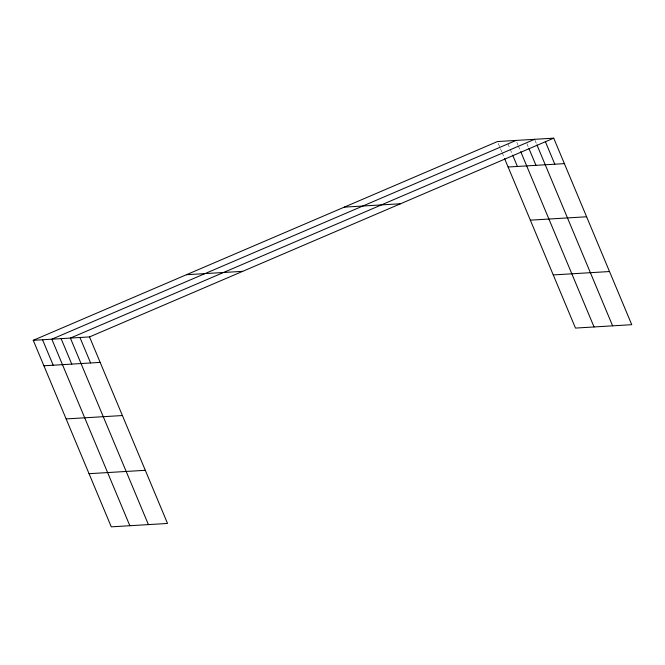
<?xml version="1.0" encoding="UTF-8"?>
<svg xmlns="http://www.w3.org/2000/svg" width="665" height="665" viewBox="0 0 665 665"><rect width="100%" height="100%" fill="white"/><g stroke="black" fill="none" stroke-linecap="round" stroke-linejoin="round"><path stroke-width="0.5" stroke-dasharray="3.33 2.49" d="M534.993 140.257L536.564 144.031M526.888 143.64L528.858 148.362M516.813 142.318L518.002 145.145M518.392 146.092L520.762 151.745M507.927 143.815L509.897 148.536M510.296 149.475L512.266 154.197M498.251 143.432L501.801 151.919M502.191 152.867L504.17 157.58"/><path stroke-width="1" d="M33.25 340.314L89.517 336.922L167.538 523.455L111.279 526.838L33.25 340.314L497.462 141.545L553.721 138.162L631.75 324.686L575.483 328.078L504.56 158.528M516.023 140.431L51.82 339.192L129.841 525.724M534.594 139.309L70.382 338.078L148.411 524.602M89.517 336.922L553.721 138.162M508.11 167.015L564.377 163.623M344.271 207.139L400.538 203.756M530.346 220.165L586.613 216.773M186.441 274.72L242.7 271.337M553.255 274.928L609.514 271.536M43.898 365.775L100.166 362.392M66.134 418.925L122.402 415.542M89.044 473.688L145.311 470.305M545.342 141.562L554.81 164.205M536.963 144.97L612.623 325.842M528.858 148.362L535.965 165.336M520.762 151.745L594.053 326.956M512.665 155.136L517.395 166.458M79.95 337.504L90.606 362.965M61.105 338.635L71.754 364.104M42.535 339.757L53.183 365.218"/></g></svg>
